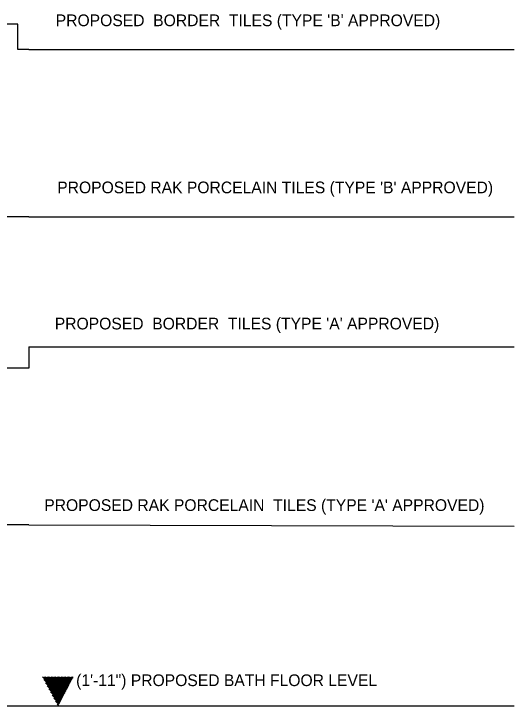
# Model space of a CAD drawing. Extents: x 10753 to 18704, y -5361 to 1140.
# Drawn here: x 11684.1 to 11745, y -3654.2 to -3570 of the extents above; entities that cross this region are included whole.
import ezdxf

# ---------------------------------------------------------------- set-up
doc = ezdxf.new("R2010")
doc.units = 0
doc.header["$LTSCALE"] = 30
doc.header["$MEASUREMENT"] = 0
doc.layers.get('0').update_dxf_attribs({"linetype": 'CONTINUOUS'})
doc.layers.add('WALL', color=2, linetype='CONTINUOUS')
doc.styles.add('Text 1-2', font='stylu.ttf', dxfattribs={"height": 1.5})

msp = doc.modelspace()

# ---------------------------------------------------------------- hatches: boundary and pattern name
h = msp.add_hatch()
h.set_pattern_fill('ANSI31', color=230, scale=0.983607, angle=90, style=0)
h.set_pattern_definition([(135, (8565.54877, -20776.45782), (-0.0869393583, -0.0869393583), [])])
h.paths.add_polyline_path([(11689.45753, -3654.20995), (11691.32285, -3650.6326), (11687.54209, -3650.6326)])

# ---------------------------------------------------------------- linework, layer by layer
at = {"color": 230}
for p, q in [((11684.57097, -3571.21096), (11682.07251, -3571.21096)), ((11684.57097, -3574.32607), (11684.57097, -3571.21096)), ((11685.91623, -3574.32607), (11684.57097, -3574.32607)), ((11685.91623, -3574.32607), (11744.95367, -3574.32607)), ((11685.91623, -3594.67103), (11681.88288, -3594.67103)), ((11685.91623, -3594.67103), (11744.95367, -3594.67103)), ((11685.91623, -3610.49142), (11685.91568, -3613.10079)), ((11685.91623, -3610.49142), (11744.95367, -3610.50391)), ((11685.91568, -3613.10079), (11680.6497, -3613.10079)), ((11685.91623, -3632.1422), (11679.45881, -3632.1422)), ((11685.91623, -3632.1422), (11744.95367, -3632.29615)), ((11712.5611, -3654.17678), (11744.95367, -3654.17678))]:
    msp.add_line(p, q, dxfattribs=at)
at = {"layer": 'WALL', "color": 9}
msp.add_line((11680.42413, -3654.17678), (11712.5611, -3654.17678), dxfattribs=at)

# ---------------------------------------------------------------- texts
at = {"color": 230, "char_height": 1.4250451, "attachment_point": 1, "style": 'Text 1-2'}
for s, insert in [("   PROPOSED  BORDER  TILES (TYPE 'B' APPROVED)", (11687.58278, -3570.04714)), ("  PROPOSED RAK PORCELAIN TILES (TYPE 'B' APPROVED)", (11688.29203, -3590.37921)), ("   PROPOSED  BORDER  TILES (TYPE 'A' APPROVED)", (11687.46379, -3606.94558)), ("        PROPOSED RAK PORCELAIN  TILES (TYPE 'A' APPROVED)", (11683.53943, -3629.037)), ('      (1\'-11") PROPOSED BATH FLOOR LEVEL', (11688.47274, -3650.34522))]:
    msp.add_mtext_dynamic_manual_height_columns(s, width=161.6099882, gutter_width=1, heights=[0], dxfattribs=dict(at, insert=insert))

doc.saveas('drawing.dxf')
